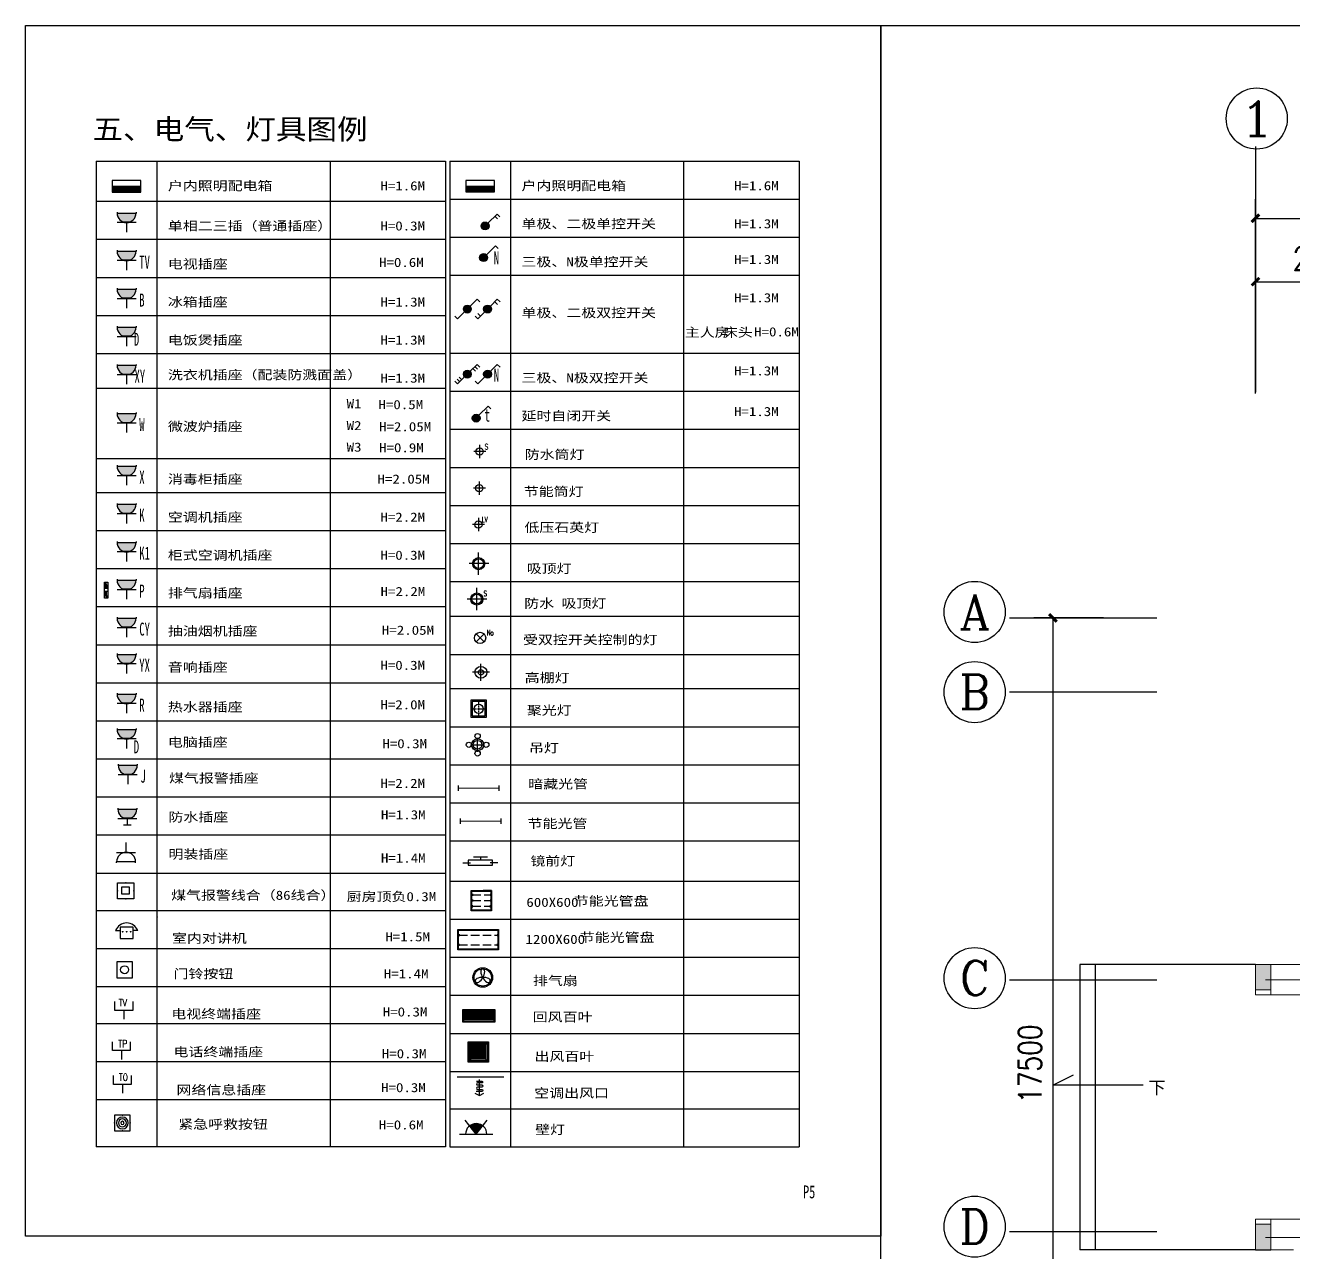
# Model space of a CAD drawing. Extents: x 1487452 to 1619693, y 165319 to 350168.
# Drawn here: x 1487452 to 1512356, y 326084 to 350168 of the extents above; entities that cross this region are included whole.
import ezdxf
from ezdxf.enums import TextEntityAlignment as Align
from ezdxf.lldxf.tags import DXFTag

# ---------------------------------------------------------------- set-up
doc = ezdxf.new("R2010")
doc.units = 0
doc.header["$LTSCALE"] = 1000
doc.header["$MEASUREMENT"] = 0
for name, pattern in [('CENTER', [2, 1.25, -0.25, 0.25, -0.25]), ('DASH', [0.35, 0.25, -0.1]), ('DASHED2', [0.375, 0.25, -0.125])]:
    doc.linetypes.add(name, pattern=pattern)
doc.layers.get('0').update_dxf_attribs({"linetype": 'CONTINUOUS'})
doc.layers.get('Defpoints').update_dxf_attribs({"linetype": 'CONTINUOUS'})
for name, color, linetype in [('A', 6, 'CONTINUOUS'), ('AXIS', 3, 'CONTINUOUS'), ('AXIS_TEXT', 7, 'CONTINUOUS'), ('COLUMN', 9, 'CONTINUOUS'), ('Dim3', 30, 'CONTINUOUS'), ('EES_照明平面_设备层', 1, 'CONTINUOUS'), ('EQUIP', 3, 'CONTINUOUS'), ('FIN', 3, 'CONTINUOUS'), ('FIN-栏杆', 3, 'CONTINUOUS'), ('FIT', 1, 'CONTINUOUS'), ('FURN', 2, 'CONTINUOUS'), ('G', 4, 'CONTINUOUS'), ('PS', 2, 'DASHED2'), ('PUB_TEXT', 7, 'CONTINUOUS'), ('SOLID', 2, 'CONTINUOUS'), ('STR', 2, 'CONTINUOUS'), ('WIN', 3, 'CONTINUOUS'), ('WINDOW', 2, 'CONTINUOUS'), ('WIRE', 4, 'CONTINUOUS'), ('文字', 90, 'CONTINUOUS')]:
    doc.layers.add(name, color=color, linetype=linetype)
doc.layers.add('PUB_TITLE', color=4, linetype='CONTINUOUS', lineweight=18)
doc.styles.add('-宋体', font='SimSun.ttf', dxfattribs={"width": 0.8})
doc.styles.add('_COMPLEX', font='COMPLEX', dxfattribs={"width": 0.6})
doc.styles.add('_TCH_AXIS', font='COMPLEX', dxfattribs={"bigfont": 'GBCBIG'})
doc.styles.add('DIM_FONT', font='SIMPLEX.shx', dxfattribs={"width": 0.8})
doc.styles.add('ROMANS', font='romans.shx', dxfattribs={"width": 0.75})
doc.styles.get("Standard").update_dxf_attribs({"font": 'GBENOR', "bigfont": 'GBCBIG'})
doc.styles.add('文字说明', font='SimSun.ttf')
doc.styles.add('细圆', font='SIMHEI.TTF', dxfattribs={"width": 1.2, "height": 2.5})
doc.styles.add('黑体', font='SIMHEI.TTF')
tags = doc.linetypes.add('HIDDEN2', pattern=[0.1875, 0.125, -0.0625]).pattern_tags.tags
tags[6:7] = [DXFTag(74, 4), DXFTag(75, 0), DXFTag(340, '0'), DXFTag(46, 1.0), DXFTag(50, 0.0), DXFTag(44, 0.0), DXFTag(45, 0.0)]
tags[4:5] = [DXFTag(74, 4), DXFTag(75, 0), DXFTag(340, '0'), DXFTag(46, 1.0), DXFTag(50, 0.0), DXFTag(44, 0.0), DXFTag(45, 0.0)]
doc.dimstyles.new('DIMN150', dxfattribs={"dimscale": 1.5, "dimtxt": 300, "dimasz": 100, "dimexe": 250, "dimexo": 300, "dimgap": 150, "dimtad": 1, "dimdec": 0, "dimzin": 0, "dimdsep": 46, "dimtxsty": 'DIM_FONT', "dimblk": 'ARCHTICK', "dimcen": 0.09, "dimclrt": 7, "dimazin": 2, "dimtfac": 1, "dimtdec": 0, "dimtix": 1, "dimtmove": 2, "dimatfit": 3, "dimldrblk": 'ARCHTICK', "dimfxl": 1, "dimtolj": 1, "dimtzin": 0, "dimarcsym": 0})

# ---------------------------------------------------------------- blocks, each defined once
blk = doc.blocks.new('A$C14E72EDC')
at = {"layer": 'FIT'}
for p, q in [((281, 0), (281, 651)), ((577, 323), (0, 323))]:
    blk.add_line(p, q, dxfattribs=at)
blk.add_circle((281, 323), 143, dxfattribs=at)
at = {"layer": 'WIN'}
blk.add_circle((281, 323), 178, dxfattribs=at)
blk = doc.blocks.new('A$C28F74582')
at = {"color": 1}
for p, q in [((330, 124), (330, 536)), ((124, 330), (536, 330))]:
    blk.add_line(p, q, dxfattribs=at)
for centre, radius in [((77, 330), 77.1), ((330, 330), 176), ((330, 330), 129), ((330, 583), 77.1), ((583, 330), 77.1), ((330, 77), 77.1)]:
    blk.add_circle(centre, radius, dxfattribs=at)
blk = doc.blocks.new('_LINKPT1')
blk.add_line((0, 0), (0, 0))
blk = doc.blocks.new('M_X6')
for p, q in [((0.147, 0.356), (0.625, 0.833)), ((0.512, 0.72), (0.653, 0.579)), ((0.625, 0.833), (0.766, 0.692))]:
    blk.add_line(p, q)
blk.add_circle((0, 0.208), 0.208)
for points in [[(-0.18, 0.313), (0.18, 0.313), (-0.208, 0.208), (0.208, 0.208)], [(-0.18, 0.104), (0.18, 0.104), (-0.208, 0.208), (0.208, 0.208)], [(-0.104, 0.389), (0.104, 0.389), (-0.18, 0.313), (0.18, 0.313)], [(-0.104, 0.028), (0.104, 0.028), (-0.18, 0.104), (0.18, 0.104)], [(0, 0.417), (0, 0.417), (-0.104, 0.389), (0.104, 0.389)], [(0, 0), (0, 0), (-0.104, 0.028), (0.104, 0.028)]]:
    blk.add_solid(points)
for p in [(-0.208, 0.208), (0, 0.417), (0.208, 0.208), (0, 0)]:
    blk.add_blockref('_LINKPT1', p)
at = {"width": 0.8, "flags": 9}
blk.add_attdef('A', (0, 0), '', height=0.00002, dxfattribs=at)
blk = doc.blocks.new('M_X2')
for p, q in [((0.147, 0.356), (0.625, 0.833)), ((0.625, 0.833), (0.766, 0.692))]:
    blk.add_line(p, q)
blk.add_circle((0, 0.208), 0.208)
for points in [[(-0.18, 0.313), (0.18, 0.313), (-0.208, 0.208), (0.208, 0.208)], [(-0.18, 0.104), (0.18, 0.104), (-0.208, 0.208), (0.208, 0.208)], [(-0.104, 0.389), (0.104, 0.389), (-0.18, 0.313), (0.18, 0.313)], [(-0.104, 0.028), (0.104, 0.028), (-0.18, 0.104), (0.18, 0.104)], [(0, 0.417), (0, 0.417), (-0.104, 0.389), (0.104, 0.389)], [(0, 0), (0, 0), (-0.104, 0.028), (0.104, 0.028)]]:
    blk.add_solid(points)
for p in [(-0.208, 0.208), (0, 0.417), (0.208, 0.208), (0, 0)]:
    blk.add_blockref('_LINKPT1', p)
at = {"width": 0.8, "flags": 9}
blk.add_attdef('A', (0, 0), '', height=0.00002, dxfattribs=at)
blk = doc.blocks.new('M_X15')
for p, q in [((0.147, 0.356), (0.512, 0.72)), ((0.512, 0.72), (0.653, 0.579)), ((-0.147, 0.061), (-0.512, -0.304)), ((-0.512, -0.304), (-0.653, -0.162))]:
    blk.add_line(p, q)
blk.add_circle((0, 0.208), 0.208)
for p in [(-0.208, 0.208), (0, 0.417), (0, 0), (0.208, 0.208)]:
    blk.add_blockref('_LINKPT1', p)
at = {"width": 0.8, "flags": 9}
blk.add_attdef('A', (0, 0), '', height=0.00002, dxfattribs=at)
blk = doc.blocks.new('_X1FMM')
for p, q in [((0.653, 0.579), (0.512, 0.72)), ((-0.433, 0.058), (-0.291, -0.083)), ((0.433, 0.358), (0.291, 0.5)), ((0.543, 0.469), (0.402, 0.61)), ((-0.543, -0.052), (-0.402, -0.193))]:
    blk.add_line(p, q)
for points in [[(-0.18, 0.313), (0.18, 0.313), (-0.208, 0.208), (0.208, 0.208)], [(-0.18, 0.104), (0.18, 0.104), (-0.208, 0.208), (0.208, 0.208)], [(-0.104, 0.389), (0.104, 0.389), (-0.18, 0.313), (0.18, 0.313)], [(-0.104, 0.028), (0.104, 0.028), (-0.18, 0.104), (0.18, 0.104)], [(0, 0.417), (0, 0.417), (-0.104, 0.389), (0.104, 0.389)], [(0, 0), (0, 0), (-0.104, 0.028), (0.104, 0.028)]]:
    blk.add_solid(points)
blk.add_blockref('M_X15', (0, 0))
at = {"xscale": 0.002, "yscale": 0.002, "zscale": 0.002}
blk.add_blockref('_LINKPT1', (0, 0), dxfattribs=at)
at = {"flags": 9}
blk.add_attdef('A', (0, 0), '', height=0.00002, dxfattribs=at)
blk = doc.blocks.new('_X2XTX')
for points in [[(-0.18, 0.313), (0.18, 0.313), (-0.208, 0.208), (0.208, 0.208)], [(-0.18, 0.104), (0.18, 0.104), (-0.208, 0.208), (0.208, 0.208)], [(-0.104, 0.389), (0.104, 0.389), (-0.18, 0.313), (0.18, 0.313)], [(-0.104, 0.028), (0.104, 0.028), (-0.18, 0.104), (0.18, 0.104)], [(0, 0.417), (0, 0.417), (-0.104, 0.389), (0.104, 0.389)], [(0, 0), (0, 0), (-0.104, 0.028), (0.104, 0.028)]]:
    blk.add_solid(points)
blk.add_blockref('M_X15', (0, 0))
at = {"xscale": 0.002, "yscale": 0.002, "zscale": 0.002}
blk.add_blockref('_LINKPT1', (0, 0), dxfattribs=at)
at = {"flags": 9}
blk.add_attdef('A', (0, 0), '', height=0.00002, dxfattribs=at)
blk = doc.blocks.new('_X0XWO')
for p, q in [((0.653, 0.579), (0.512, 0.72)), ((0.515, 0.441), (0.374, 0.582)), ((-0.374, -0.165), (-0.515, -0.024))]:
    blk.add_line(p, q)
for points in [[(-0.18, 0.313), (0.18, 0.313), (-0.208, 0.208), (0.208, 0.208)], [(-0.18, 0.104), (0.18, 0.104), (-0.208, 0.208), (0.208, 0.208)], [(-0.104, 0.389), (0.104, 0.389), (-0.18, 0.313), (0.18, 0.313)], [(-0.104, 0.028), (0.104, 0.028), (-0.18, 0.104), (0.18, 0.104)], [(0, 0.417), (0, 0.417), (-0.104, 0.389), (0.104, 0.389)], [(0, 0), (0, 0), (-0.104, 0.028), (0.104, 0.028)]]:
    blk.add_solid(points)
blk.add_blockref('M_X15', (0, 0))
at = {"xscale": 0.002, "yscale": 0.002, "zscale": 0.002}
blk.add_blockref('_LINKPT1', (-0.001, 0), dxfattribs=at)
at = {"flags": 9}
blk.add_attdef('A', (0, 0), '', height=0.00002, dxfattribs=at)
blk = doc.blocks.new('*X24')
at = {"color": 0}
for p, q in [((-250, 33), (-183, 100)), ((-250, 68), (-218, 100)), ((-247, 0), (-147, 100)), ((-212, 0), (-112, 100)), ((-177, 0), (-77, 100)), ((-141, 0), (-41, 100)), ((-106, 0), (-6, 100)), ((-71, 0), (29, 100)), ((-35, 0), (65, 100)), ((0, 0), (100, 100)), ((35, 0), (135, 100)), ((71, 0), (171, 100)), ((106, 0), (206, 100)), ((141, 0), (241, 100)), ((177, 0), (250, 73)), ((212, 0), (250, 38)), ((247, 0), (250, 3))]:
    blk.add_line(p, q, dxfattribs=at)
blk = doc.blocks.new('M_Z1')
for p, q in [((-0.75, 0.6), (-0.75, 0)), ((0.75, 0.6), (-0.75, 0.6)), ((-0.75, 0.3), (0.75, 0.3)), ((-0.75, 0), (0.75, 0)), ((0.75, 0), (0.75, 0.6))]:
    blk.add_line(p, q)
at = {"const_width": 0.3}
blk.add_lwpolyline([(-0.75, 0.15), (0.75, 0.15)], dxfattribs=at)
at = {"xscale": 0.003, "yscale": 0.003, "zscale": 0.003}
blk.add_blockref('*X24', (0, 0), dxfattribs=at)
for p in [(-0.75, 0.3), (0, 0.6), (0, 0), (0.75, 0.3)]:
    blk.add_blockref('_LINKPT1', p)
at = {"width": 0.8, "flags": 9}
blk.add_attdef('A', (0, 0), '', height=0.00003, dxfattribs=at)
blk.add_attdef('A', (0, 0), '', height=0.00003, dxfattribs=at)
blk = doc.blocks.new('M_Y0')
for p, q in [((0.35, 0.35), (-0.35, -0.35)), ((-0.35, 0.35), (0.35, -0.35))]:
    blk.add_line(p, q)
blk.add_circle((0, 0), 0.5)
for p in [(-0.5, 0), (0, 0.5), (0.5, 0), (0, -0.5)]:
    blk.add_blockref('_LINKPT1', p)
at = {"width": 0.8, "flags": 9}
blk.add_attdef('A', (0, 0), '', height=0.00002, dxfattribs=at)
blk = doc.blocks.new('A$C0B1E0BB1')
h = blk.add_hatch(color=1)
h.paths.add_polyline_path([(295, 63), (245, 0), (148, 122, -0.192701), (259, 156)])
h.paths.add_polyline_path([(295, 63), (259, 156, -0.146641), (342, 122)])
at = {"color": 1}
for p, q in [((245, 0), (83, 203)), ((245, 0), (406, 203)), ((0, 0), (490, 0))]:
    blk.add_line(p, q, dxfattribs=at)
blk.add_arc((245, 0), 156, 0, 180, dxfattribs=at)
blk = doc.blocks.new('A$C03A853B2')
at = {"layer": 'STR', "color": 1}
for points in [[(85, 85, -0.1421), (68, 136, -0.340789), (85, 160, 0.445649)], [(85, 85, 0.1421), (102, 136, 0.340789), (85, 160, -0.445649)], [(85, 85, 0.1421), (33, 75, 0.340789), (20, 48, -0.445649)], [(85, 85, -0.1421), (50, 45, -0.340789), (20, 48, 0.445649)], [(85, 85, -0.1421), (137, 75, -0.340789), (150, 48, 0.445649)], [(85, 85, 0.1421), (120, 45, 0.340789), (150, 48, -0.445649)]]:
    blk.add_lwpolyline(points, format="xyb", dxfattribs=at)
for radius in [85, 75]:
    blk.add_circle((85, 85), radius, dxfattribs=at)
at = {"color": 1, "style": 'ROMANS', "text_generation_flag": 4, "width": 0.75, "flags": 9}
for tag in ['XSIZE', 'YSIZE']:
    blk.add_attdef(tag, (85, 85), '', height=0.5, rotation=180, dxfattribs=at)
blk = doc.blocks.new('A$C27BC2B0E')
at = {"layer": 'WINDOW', "color": 1, "ltscale": 0.15}
for p, q in [((360, 0), (360, 720)), ((720, 360), (0, 360))]:
    blk.add_line(p, q, dxfattribs=at)
at = {"layer": 'WINDOW', "ltscale": 0.15}
for radius in [250, 109]:
    blk.add_circle((360, 360), radius, dxfattribs=at)
blk = doc.blocks.new('A$C19DE0DB8')
at = {"layer": 'FIT'}
for p, q in [((280, 320), (0, 600)), ((320, 320), (600, 600)), ((0, 0), (280, 280)), ((320, 280), (600, 0))]:
    blk.add_line(p, q, dxfattribs=at)
for points in [[(40, 40), (40, 560), (560, 560), (560, 40)], [(80, 80), (80, 520), (520, 520), (520, 80)], [(120, 120), (120, 480), (480, 480), (480, 120)], [(160, 160), (160, 440), (440, 440), (440, 160)], [(200, 200), (200, 400), (400, 400), (400, 200)], [(240, 240), (240, 360), (360, 360), (360, 240)], [(280, 280), (280, 320), (320, 320), (320, 280)]]:
    blk.add_lwpolyline(points, close=True, dxfattribs=at)
at = {"layer": 'WIN'}
blk.add_lwpolyline([(0, 0), (0, 600), (600, 600), (600, 0)], close=True, dxfattribs=at)
at = {"style": 'DIM_FONT', "width": 0.8, "flags": 9}
for tag in ['XSIZE', 'YSIZE']:
    blk.add_attdef(tag, (600, 0), '', height=0.5, dxfattribs=at)
blk = doc.blocks.new('A$C63320A22')
at = {"layer": 'FIT', "linetype": 'DASH'}
for p, q in [((34, 463), (34, 400)), ((34, 431), (1165, 431)), ((1165, 463), (1165, 400)), ((34, 118), (34, 180)), ((34, 149), (1165, 149)), ((1165, 118), (1165, 180))]:
    blk.add_line(p, q, dxfattribs=at)
at = {"layer": 'FIT'}
blk.add_line((600, 600), (950, 600), dxfattribs=at)
for points in [[(1200, 0), (0, 0), (0, 600), (1200, 600)], [(1180, 20), (20, 20), (20, 580), (1180, 580)]]:
    blk.add_lwpolyline(points, close=True, dxfattribs=at)
blk = doc.blocks.new('A$C197D6C6A')
at = {"layer": 'FIT', "linetype": 'DASH'}
for p, q in [((34, 500), (34, 438)), ((34, 469), (565, 469)), ((565, 500), (565, 438)), ((34, 337), (34, 275)), ((34, 306), (565, 306)), ((34, 99), (34, 162)), ((34, 131), (565, 131)), ((565, 337), (565, 275)), ((565, 99), (565, 162))]:
    blk.add_line(p, q, dxfattribs=at)
at = {"layer": 'FIT'}
blk.add_line((600, 600), (350, 600), dxfattribs=at)
for points in [[(600, 0), (0, 0), (0, 600), (600, 600)], [(580, 20), (20, 20), (20, 580), (580, 580)]]:
    blk.add_lwpolyline(points, close=True, dxfattribs=at)
blk = doc.blocks.new('A$C2F2E0F0E')
at = {"layer": 'A'}
for p, q in [((0, 154), (0, 0)), ((1200, 154), (1200, 0))]:
    blk.add_line(p, q, dxfattribs=at)
at = {"layer": 'FIN', "linetype": 'DASH', "ltscale": 0.4, "const_width": 30}
blk.add_lwpolyline([(0, 77), (1200, 77)], dxfattribs=at)
blk = doc.blocks.new('A$C411E3004')
at = {"layer": 'WIN'}
for p, q in [((0, 154), (0, 0)), ((1200, 154), (1200, 0))]:
    blk.add_line(p, q, dxfattribs=at)
at = {"layer": 'WIN', "const_width": 30}
blk.add_lwpolyline([(0, 77), (1200, 77)], dxfattribs=at)
blk = doc.blocks.new('A$C49681F1B')
for p, q in [((0, 480), (0, 452)), ((0, 452), (556, 452)), ((556, 480), (556, 452)), ((556, 175), (0, 175)), ((278, 175), (278, 1))]:
    blk.add_line(p, q)
at = {"color": 3, "ltscale": 1.5}
blk.add_line((162, 0), (390, 0), dxfattribs=at)
blk.add_arc((278, 452), 278, 180, 0)
for points in [[(518, 313), (37, 313), (556, 452), (0, 452)], [(417, 212), (139, 212), (518, 313), (37, 313)], [(278, 175), (278, 175), (417, 212), (139, 212)]]:
    blk.add_solid(points)
blk = doc.blocks.new('M_X23')
for p, q in [((-0.5, 1.05), (-0.5, 1)), ((-0.5, 1), (0.5, 1)), ((0.5, 1.05), (0.5, 1)), ((0.5, 0.5), (-0.5, 0.5)), ((0, 0.5), (0, 0))]:
    blk.add_line(p, q)
blk.add_arc((0, 1), 0.5, 180, 0)
for points in [[(0.433, 0.75), (-0.433, 0.75), (0.5, 1), (-0.5, 1)], [(0.25, 0.567), (-0.25, 0.567), (0.433, 0.75), (-0.433, 0.75)], [(0, 0.5), (0, 0.5), (0.25, 0.567), (-0.25, 0.567)]]:
    blk.add_solid(points)
blk.add_blockref('_LINKPT1', (0.001, 0))
at = {"width": 0.8, "flags": 9}
blk.add_attdef('A', (0, 0), '', height=0.00002, dxfattribs=at)
blk = doc.blocks.new('_ArchTick')
at = {"color": 0, "linetype": 'ByBlock', "const_width": 0.4}
blk.add_lwpolyline([(-0.5, -0.5), (0.5, 0.5)], dxfattribs=at)
blk = doc.blocks.new('*D63')
at = {"layer": 'AXIS', "color": 0, "linetype": 'Continuous', "lineweight": -2, "transparency": 16777216}
for p, q in [((1508624, 338540), (1507254, 338540)), ((1507629, 338540), (1507629, 321040)), ((1508624, 321040), (1507254, 321040))]:
    blk.add_line(p, q, dxfattribs=at)
at = {"layer": 'Defpoints', "color": 0, "linetype": 'Continuous', "transparency": 16777216}
for p in [(1509074, 338540), (1507629, 321040), (1509074, 321040)]:
    blk.add_point(p, dxfattribs=at)
at = {"layer": 'AXIS', "color": 0, "linetype": 'Continuous', "lineweight": -2, "transparency": 16777216, "xscale": 150, "yscale": 150, "zscale": 150}
for p, rotation in [((1507629, 338540), 90), ((1507629, 321040), 270)]:
    blk.add_blockref('_ArchTick', p, dxfattribs=dict(at, rotation=rotation))
at = {"layer": 'AXIS', "color": 2, "linetype": 'Continuous', "transparency": 16777216, "insert": (1507179, 329790), "char_height": 450, "attachment_point": 5, "rotation": 90, "style": 'DIM_FONT'}
blk.add_mtext('\\A1;17500', dxfattribs=at)
blk = doc.blocks.new('*D69')
at = {"layer": 'AXIS', "color": 0, "linetype": 'Continuous', "lineweight": -2, "transparency": 16777216}
for p, q in [((1511606, 343419), (1511606, 345512)), ((1514306, 343419), (1514306, 345512)), ((1511606, 345137), (1514306, 345137))]:
    blk.add_line(p, q, dxfattribs=at)
at = {"layer": 'Defpoints', "color": 0, "linetype": 'Continuous', "transparency": 16777216}
for p in [(1514306, 345137), (1511606, 342969), (1514306, 342969)]:
    blk.add_point(p, dxfattribs=at)
at = {"layer": 'AXIS', "color": 0, "linetype": 'Continuous', "lineweight": -2, "transparency": 16777216, "xscale": 150, "yscale": 150, "zscale": 150, "rotation": 180}
blk.add_blockref('_ArchTick', (1511606, 345137), dxfattribs=at)
at = {"layer": 'AXIS', "color": 0, "linetype": 'Continuous', "lineweight": -2, "transparency": 16777216, "xscale": 150, "yscale": 150, "zscale": 150}
blk.add_blockref('_ArchTick', (1514306, 345137), dxfattribs=at)
at = {"layer": 'AXIS', "color": 2, "linetype": 'Continuous', "transparency": 16777216, "insert": (1512956, 345587), "char_height": 450, "attachment_point": 5, "style": 'DIM_FONT'}
blk.add_mtext('\\A1;2700', dxfattribs=at)
blk = doc.blocks.new('*D77')
at = {"layer": 'AXIS', "color": 0, "linetype": 'Continuous', "lineweight": -2, "transparency": 16777216}
for p, q in [((1511606, 342943), (1511606, 346756)), ((1555756, 342943), (1555756, 346756)), ((1511606, 346381), (1555756, 346381))]:
    blk.add_line(p, q, dxfattribs=at)
at = {"layer": 'Defpoints', "color": 0, "linetype": 'Continuous', "transparency": 16777216}
for p in [(1555756, 346381), (1511606, 342493), (1555756, 342493)]:
    blk.add_point(p, dxfattribs=at)
at = {"layer": 'AXIS', "color": 0, "linetype": 'Continuous', "lineweight": -2, "transparency": 16777216, "xscale": 150, "yscale": 150, "zscale": 150, "rotation": 180}
blk.add_blockref('_ArchTick', (1511606, 346381), dxfattribs=at)
at = {"layer": 'AXIS', "color": 0, "linetype": 'Continuous', "lineweight": -2, "transparency": 16777216, "xscale": 150, "yscale": 150, "zscale": 150}
blk.add_blockref('_ArchTick', (1555756, 346381), dxfattribs=at)
at = {"layer": 'AXIS', "color": 2, "linetype": 'Continuous', "transparency": 16777216, "insert": (1533681, 346831), "char_height": 450, "attachment_point": 5, "style": 'DIM_FONT'}
blk.add_mtext('\\A1;44150', dxfattribs=at)

msp = doc.modelspace()

# ---------------------------------------------------------------- hatches: boundary and pattern name
at = {"lineweight": 13}
for points in [[(1511606, 331239.8), (1511906, 331239.8), (1511906, 331739.8), (1511606, 331739.8)], [(1511606, 326139.8), (1511906, 326139.8), (1511906, 326639.8), (1511606, 326639.8)]]:
    msp.add_hatch(color=256, dxfattribs=at).paths.add_polyline_path(points)

# ---------------------------------------------------------------- linework, layer by layer
for p, q in [((1489431, 333939.1), (1489431, 334130.4)), ((1489244.3, 333939.1), (1489617.7, 333939.1)), ((1489244.3, 333733.8), (1489244.3, 333752.4)), ((1489617.7, 333752.4), (1489244.3, 333752.4)), ((1489617.7, 333733.8), (1489617.7, 333752.4)), ((1489572.1, 332467.6), (1489311, 332467.6)), ((1489311, 332467.6), (1489311, 332250)), ((1489572.1, 332250), (1489572.1, 332467.6)), ((1489223.9, 332402.4), (1489311, 332402.4)), ((1489311, 332250), (1489572.1, 332250)), ((1489659.2, 332402.4), (1489572.1, 332402.4)), ((1489245.8, 331790), (1489245.8, 331479.1)), ((1489556.7, 331790), (1489245.8, 331790)), ((1489556.7, 331479.1), (1489556.7, 331790)), ((1489245.8, 331479.1), (1489556.7, 331479.1)), ((1489211.5, 330836.8), (1489211.5, 331010.9)), ((1489559.7, 331010.9), (1489559.7, 330836.8)), ((1489559.7, 330836.8), (1489211.5, 330836.8)), ((1489385.6, 330836.9), (1489385.6, 330663)), ((1489164.4, 330047.3), (1489164.4, 330221.4)), ((1489512.6, 330047.3), (1489164.4, 330047.3)), ((1489338.5, 330047.4), (1489338.5, 329873.5)), ((1489512.6, 330221.4), (1489512.6, 330047.3)), ((1489184.2, 329384.4), (1489184.2, 329558.5)), ((1489532.4, 329558.5), (1489532.4, 329384.4)), ((1489532.4, 329384.4), (1489184.2, 329384.4)), ((1489358.3, 329384.6), (1489358.3, 329210.6))]:
    msp.add_line(p, q)
at = {"color": 6}
msp.add_line((1496248.8, 333853.8), (1496525.2, 333853.8), dxfattribs=at)
at = {"lineweight": 13}
for p, q in [((1511605.9, 331739.8), (1512355.9, 331739.8)), ((1511906, 331739.8), (1511606, 331739.8)), ((1511606, 331739.8), (1511606, 331239.8)), ((1511906, 331239.8), (1511906, 331739.8)), ((1512485.9, 331739.8), (1511906, 331739.8)), ((1511606, 331239.8), (1511906, 331239.8)), ((1511606, 331239.8), (1511606, 331139.8)), ((1511805.9, 331439.8), (1514006, 331439.8)), ((1511906, 331239.8), (1511906, 331139.8)), ((1514006, 331139.8), (1511606, 331139.8)), ((1514006, 326739.8), (1511606, 326739.8)), ((1511606, 326639.8), (1511606, 326739.8)), ((1511906, 326639.8), (1511906, 326739.8)), ((1511906, 326639.8), (1511606, 326639.8)), ((1511606, 326639.8), (1511606, 326139.8)), ((1511906, 326139.8), (1511906, 326639.8)), ((1512555.9, 326379.8), (1511805.9, 326379.8)), ((1512355.9, 326139.8), (1511605.9, 326139.8))]:
    msp.add_line(p, q, dxfattribs=at)
at = {"color": 1}
for p, q in [((1489201.7, 328783.9, -10657.5), (1489201.7, 328472.6, -10657.5)), ((1489513, 328783.9, -10657.5), (1489201.7, 328783.9, -10657.5)), ((1489513, 328472.6, -10657.5), (1489513, 328783.9, -10657.5)), ((1489201.7, 328472.6, -10657.5), (1489513, 328472.6, -10657.5))]:
    msp.add_line(p, q, dxfattribs=at)
at = {"color": 7}
msp.add_line((1495702.2, 328160.9), (1488842, 328160.9), dxfattribs=at)
msp.add_lwpolyline([(1504252.2, 309763.5), (1504252.2, 350167.6), (1561972.5, 350167.6)], dxfattribs=at)
at = {"const_width": 17.4}
for points in [[(1489354.5, 332380.6, 1), (1489371.9, 332380.6, 1)], [(1489432.8, 332380.6, 1), (1489450.2, 332380.6, 1)], [(1489511.2, 332380.6, 1), (1489528.6, 332380.6, 1)]]:
    msp.add_lwpolyline(points, format="xyb", close=True, dxfattribs=at)
msp.add_circle((1489401.2, 331634.6), 77.7)
for centre, radius, start, end in [((1489431, 333752.4), 186.7, 0, 180), ((1489441.5, 332323.1), 231.6, 20.01596, 159.98404)]:
    msp.add_arc(centre, radius, start, end)
at = {"color": 0, "extrusion": (0, 0, -1)}
for major_axis in [(-0.2, 116.8), (-0.4, 77.8), (-0.1, 32.4)]:
    msp.add_ellipse((1489357.4, 328628.3, -10657.5), major_axis=major_axis, ratio=1, dxfattribs=at)
at = {"color": 0}
for p in [(1489357.4, 328783.9, -10657.5), (1489201.7, 328628.3, -10657.5), (1489513, 328628.3, -10657.5), (1489357.4, 328472.6, -10657.5)]:
    msp.add_point(p, dxfattribs=at)
at = {"layer": 'AXIS', "linetype": 'Continuous'}
for p, q in [((1511606, 347790.5), (1511606, 342968.6)), ((1506775, 338539.8), (1509668.2, 338539.8)), ((1506775, 337089.8), (1509668.2, 337089.8)), ((1506775, 331439.8), (1509668.2, 331439.8)), ((1506775, 326499.8), (1509668.2, 326499.8))]:
    msp.add_line(p, q, dxfattribs=at)
for centre in [(1511631.9, 348339.6), (1506093.7, 338656.5), (1506093.7, 337083), (1506093.7, 331469.5), (1506093.7, 326593.3)]:
    msp.add_circle(centre, 600, dxfattribs=at)
at = {"layer": 'COLUMN', "linetype": 'Continuous'}
msp.add_line((1511606, 326139.8), (1511906, 326139.8), dxfattribs=at)
at = {"layer": 'Defpoints', "color": 2}
msp.add_lwpolyline([(1487452.3, 350167.6), (1504252.2, 350167.6), (1504252.2, 326407.8), (1487452.3, 326407.8)], close=True, dxfattribs=at)
at = {"layer": 'Dim3', "color": 251, "ltscale": 0.4}
for p, q in [((1511605.9, 331739.8), (1508155.9, 331739.8)), ((1508155.9, 331739.8), (1508155.9, 326139.8)), ((1508455.9, 331739.8), (1508455.9, 326139.8)), ((1511605.9, 326139.8), (1508155.9, 326139.8))]:
    msp.add_line(p, q, dxfattribs=at)
at = {"layer": 'Dim3', "color": 0, "ltscale": 0.4}
for p, q in [((1507630, 329371.4), (1508034.7, 329571.3)), ((1507930, 329371.4), (1507630, 329371.4)), ((1509402.8, 329371.4), (1507930, 329371.4))]:
    msp.add_line(p, q, dxfattribs=at)
at = {"layer": 'EES_照明平面_设备层', "color": 0, "linetype": 'ByBlock'}
for p, q in [((1489261.7, 333026), (1489261.7, 333340.2)), ((1489261.7, 333340.2), (1489584.2, 333340.2)), ((1489584.2, 333340.2), (1489584.2, 333026)), ((1489584.2, 333026), (1489261.7, 333026))]:
    msp.add_line(p, q, dxfattribs=at)
msp.add_lwpolyline([(1489345.2, 333260.4), (1489491.4, 333260.4), (1489491.4, 333115.8), (1489345.2, 333115.8)], close=True, dxfattribs=at)
for p in [(1489423, 333340.2), (1489261.7, 333183.1), (1489423, 333026), (1489584.2, 333183.1)]:
    msp.add_point(p, dxfattribs=at)
at = {"layer": 'FIN', "linetype": 'CENTER', "ltscale": 0.05}
for p, q in [((1496243.5, 336755.2), (1496477.6, 336755.2)), ((1496243.5, 336755.2), (1496477.6, 336755.2)), ((1496354.3, 336622.1), (1496354.3, 336884.6)), ((1496354.3, 336622.1), (1496354.3, 336884.6))]:
    msp.add_line(p, q, dxfattribs=at)
at = {"layer": 'FIN-栏杆'}
for points in [[(1489069.1, 339240.9), (1489069.1, 338929.4), (1489004.1, 338929.4), (1489004.1, 339240.9)], [(1489069.1, 339120.3), (1489069.1, 339057), (1489004.1, 339057), (1489004.1, 339120.3)]]:
    msp.add_lwpolyline(points, close=True, dxfattribs=at)
for centre, radius, start, end in [((1488971, 339157.1), 84.6, 334.24508, 58.43739), ((1488919.7, 339164.6), 115.4, 337.42488, 34.01963), ((1489101.9, 339020.2), 84.6, 154.24508, 238.43739), ((1489153.3, 339012.7), 115.4, 157.42488, 214.01963)]:
    msp.add_arc(centre, radius, start, end, dxfattribs=at)
at = {"layer": 'FIT'}
for p, q in [((1496371.5, 341936), (1496371.5, 341673.5)), ((1496490.9, 341805.8), (1496258.2, 341805.8)), ((1496365.5, 341216.3), (1496365.5, 340953.7)), ((1496484.9, 341086.1), (1496252.2, 341086.1)), ((1496347.6, 340501.3), (1496347.6, 340238.8)), ((1496467, 340371.2), (1496234.3, 340371.2))]:
    msp.add_line(p, q, dxfattribs=at)
at = {"layer": 'FIT', "linetype": 'ByBlock'}
for p, q in [((1496040.8, 333735.1), (1496192.4, 333735.1)), ((1496731.6, 333735.1), (1496580, 333735.1))]:
    msp.add_line(p, q, dxfattribs=at)
at = {"layer": 'FIT', "color": 3, "linetype": 'ByBlock'}
msp.add_line((1496386.2, 333853.8), (1496386.2, 333782.3), dxfattribs=at)
at = {"layer": 'FIT'}
msp.add_lwpolyline([(1496309, 329450.2), (1496413.2, 329450.2, -1), (1496413.2, 329413.2), (1496329.8, 329413.2, 1), (1496329.8, 329373.8), (1496413.2, 329373.8, -1), (1496413.2, 329332.1), (1496329.8, 329332.1, 1), (1496329.8, 329288.1), (1496413.2, 329288.1, -1), (1496413.2, 329246.5), (1496306.7, 329246.5)], format="xyb", dxfattribs=at)
at = {"layer": 'FURN'}
for p, q in [((1496509.3, 336926), (1496202.7, 336926)), ((1496202.7, 336926), (1496202.7, 336591.9))]:
    msp.add_line(p, q, dxfattribs=at)
at = {"layer": 'FURN', "color": 3}
for p, q in [((1496509.3, 336591.9), (1496509.3, 336926)), ((1496202.7, 336591.9), (1496509.3, 336591.9))]:
    msp.add_line(p, q, dxfattribs=at)
for points in [[(1496202.7, 336591.9), (1496509.3, 336591.9), (1496509.3, 336926), (1496202.7, 336926)], [(1496228.9, 336618.1), (1496483.1, 336618.1), (1496483.1, 336899.8), (1496228.9, 336899.8)], [(1496228.9, 336618.1), (1496483.1, 336618.1), (1496483.1, 336899.8), (1496228.9, 336899.8)]]:
    msp.add_lwpolyline(points, close=True, dxfattribs=at)
at = {"layer": 'FURN', "color": 1}
msp.add_circle((1496354.3, 336755.2), 89.6, dxfattribs=at)
at = {"layer": 'FURN'}
msp.add_circle((1496354.3, 336755.2), 89.6, dxfattribs=at)
at = {"layer": 'G', "color": 8}
for p, q in [((1496660.6, 330820.3), (1496055.8, 330820.3)), ((1496660.6, 330796.7), (1496055.8, 330796.7)), ((1496660.6, 330773.2), (1496055.8, 330773.2)), ((1496660.6, 330749.7), (1496055.8, 330749.7)), ((1496660.6, 330726.2), (1496055.8, 330726.2)), ((1496660.6, 330702.7), (1496055.8, 330702.7)), ((1496660.6, 330679.1), (1496055.8, 330679.1)), ((1496660.6, 330655.6), (1496055.8, 330655.6))]:
    msp.add_line(p, q, dxfattribs=at)
at = {"layer": 'G', "color": 1}
for points in [[(1496677.4, 330615.3), (1496677.4, 330850.5), (1496039, 330850.5), (1496039, 330615.3)], [(1496660.6, 330632.1), (1496660.6, 330833.7), (1496055.8, 330833.7), (1496055.8, 330632.1)]]:
    msp.add_lwpolyline(points, close=True, dxfattribs=at)
at = {"layer": 'PS', "color": 3, "linetype": 'ByBlock'}
msp.add_lwpolyline([(1496628.2, 333782.2), (1496144.3, 333782.2), (1496144.3, 333688.1), (1496628.2, 333688.1)], close=True, dxfattribs=at)
at = {"layer": 'PUB_TEXT', "linetype": 'DASH'}
for p, q in [((1500384.4, 347505.1), (1500384.9, 347504.6)), ((1502645.3, 347505.1), (1502645.8, 347504.6))]:
    msp.add_line(p, q, dxfattribs=at)
at = {"layer": 'SOLID', "color": 6}
msp.add_line((1495930.3, 329536.1), (1496847, 329536.1), dxfattribs=at)
at = {"layer": 'WIN'}
for points in [[(1496372.4, 329169.4), (1496372.4, 329478)], [(1496280.5, 329210.1), (1496372.4, 329169.4), (1496452.6, 329210.1)]]:
    msp.add_lwpolyline(points, dxfattribs=at)
at = {"layer": 'WIN', "color": 3}
for centre in [(1496371.5, 341805.8), (1496365.5, 341086.1), (1496347.6, 340371.2)]:
    msp.add_circle(centre, 71.9, dxfattribs=at)
at = {"layer": 'WIRE', "color": 7}
for p, q in [((1488842, 347506.1), (1488842, 328160.9)), ((1488842, 347506.1), (1495702.2, 347506.1)), ((1495702.2, 347506.1), (1495702.2, 328160.9)), ((1495785.7, 347504.6), (1495785.7, 328160.9)), ((1495786.2, 347505.1), (1502645.3, 347505.1)), ((1502645.8, 347504.6), (1502645.8, 328160.9)), ((1495785.7, 328160.9), (1502645.8, 328160.9))]:
    msp.add_line(p, q, dxfattribs=at)
at = {"layer": 'WIRE', "color": 8}
for p, q in [((1490036.8, 347506.1), (1490036.8, 328160.9)), ((1493441.3, 328160.9), (1493441.3, 347506.1)), ((1496980.4, 347504.6), (1496980.4, 328160.9)), ((1500384.9, 328160.9), (1500384.9, 347504.6)), ((1488842, 346716), (1495702.2, 346716)), ((1495785.7, 346758.4), (1502645.8, 346758.4)), ((1488842, 345969.3), (1495702.2, 345969.3)), ((1495785.7, 346011.7), (1502645.8, 346011.7)), ((1488842, 345222.6), (1495702.2, 345222.6)), ((1495785.7, 345265), (1502645.8, 345265)), ((1488842, 344475.9), (1495702.2, 344475.9)), ((1488842, 343729.1), (1495702.2, 343729.1)), ((1495785.7, 343734.5), (1502645.8, 343734.5)), ((1488842, 343046.8), (1495702.2, 343046.8)), ((1495785.7, 342987.8), (1502645.8, 342987.8)), ((1495785.7, 342241), (1502645.8, 342241)), ((1488854.9, 341670.1), (1495715.1, 341670.1)), ((1495785.7, 341494.3), (1502645.8, 341494.3)), ((1488842, 341000.6), (1495702.2, 341000.6)), ((1495785.7, 340747.6), (1502645.8, 340747.6)), ((1488842, 340253.9), (1495702.2, 340253.9)), ((1495785.7, 340000.9), (1502645.8, 340000.9)), ((1488842, 339507.2), (1495702.2, 339507.2)), ((1495785.7, 339254.1), (1502645.8, 339254.1)), ((1488842, 338760.4), (1495702.2, 338760.4)), ((1495785.7, 338571.8), (1502645.8, 338571.8)), ((1488842, 338013.7), (1495702.2, 338013.7)), ((1495798.5, 337820.6), (1502658.7, 337820.6)), ((1488842, 337267), (1495702.2, 337267)), ((1495785.7, 337151.1), (1502645.8, 337151.1)), ((1488842, 336520.3), (1495702.2, 336520.3)), ((1495785.7, 336404.3), (1502645.8, 336404.3)), ((1488842, 335773.5), (1495702.2, 335773.5)), ((1495785.7, 335657.6), (1502645.8, 335657.6)), ((1488842, 335026.8), (1495702.2, 335026.8)), ((1495785.7, 334910.9), (1502645.8, 334910.9)), ((1488842, 334280.1), (1495702.2, 334280.1)), ((1495785.7, 334164.2), (1502645.8, 334164.2)), ((1488842, 333533.4), (1495702.2, 333533.4)), ((1493440.8, 333507.4), (1493441.3, 333507.9)), ((1495785.7, 333373.8), (1502645.8, 333373.8)), ((1488842, 332800.8), (1495702.2, 332800.8)), ((1495785.7, 332627.1), (1502645.8, 332627.1)), ((1488842, 332054.1), (1495702.2, 332054.1)), ((1495785.7, 331880.4), (1502645.8, 331880.4)), ((1488852.2, 331307.3), (1495692, 331307.3)), ((1495785.7, 331133.6), (1502645.8, 331133.6)), ((1488842, 330580.2), (1495702.2, 330580.2)), ((1495785.7, 330386.9), (1502645.8, 330386.9)), ((1488842, 329833.5), (1495702.2, 329833.5)), ((1495785.7, 329640.2), (1502645.8, 329640.2)), ((1488852.2, 329086.7), (1495692, 329086.7)), ((1495785.7, 328907.6), (1502645.8, 328907.6))]:
    msp.add_line(p, q, dxfattribs=at)
at = {"layer": 'WIRE', "color": 0}
for p, q in [((1495785.7, 347504.6), (1495786.2, 347505.1)), ((1496979.9, 347505.1), (1496980.4, 347504.6)), ((1490036.3, 333507.4), (1490036.8, 333507.9)), ((1490036.8, 332675.6), (1490047, 332665.4)), ((1495701.7, 331303.5), (1495702.2, 331304)), ((1488842, 329061.3), (1488842.6, 329060.8))]:
    msp.add_line(p, q, dxfattribs=at)
msp.add_arc((1488852.2, 331196.4), 10.2, 180, 270, dxfattribs=at)
msp.add_arc((1488852.2, 331196.4), 10.2, 180, 270, dxfattribs=at)

# ---------------------------------------------------------------- block references
at = {"color": 120, "ltscale": 1.5}
for name, p, xscale, yscale, zscale in [('A$C28F74582', (1496110.5, 335828.3), 0.6719999993219972, 0.6719999993219972, 0.6720000000000002), ('A$C49681F1B', (1489267.6, 334482), 0.6719999993219972, 0.6719999993219972, 0.6720000000000002), ('A$C03A853B2', (1496241.3, 331290), 2.267999998293817, 2.268000000622123, 2.268), ('A$C0B1E0BB1', (1495975.2, 328407.2), 1.343999998643994, 1.3440000009723, 1.344)]:
    msp.add_blockref(name, p, dxfattribs=dict(at, xscale=xscale, yscale=yscale, zscale=zscale))
for p, xscale, yscale, zscale in [((1489450.8, 334468.5), 373.3615761389956, 373.3615761413239, 373.3615761402138), ((1489441.5, 332554.7), 435.2503156615421, 435.2503156638704, 435.2503156634841), ((1489311, 332358.8), 435.2503156615421, 435.2503156638704, 435.2503156634841), ((1489441.5, 332250), 435.2503156615421, 435.2503156638704, 435.2503156634841), ((1489572.1, 332358.8), 435.2503156615421, 435.2503156638704, 435.2503156634841), ((1489401.2, 331790), 435.2503156615421, 435.2503156638704, 435.2503156634841), ((1489245.8, 331634.6), 435.2503156615421, 435.2503156638704, 435.2503156634841), ((1489401.2, 331479.1), 435.2503156615421, 435.2503156638704, 435.2503156634841), ((1489556.7, 331634.6), 435.2503156615421, 435.2503156638704, 435.2503156634841), ((1489385.6, 330663), 0.6964005064219237, 0.6964005040936172, 0.6964005050615746), ((1489338.5, 329873.5), 0.6964005064219237, 0.6964005040936172, 0.6964005050615746), ((1489358.3, 329210.6), 0.6964005064219237, 0.6964005040936172, 0.6964005050615746)]:
    msp.add_blockref('_LINKPT1', p, dxfattribs=dict(xscale=xscale, yscale=yscale, zscale=zscale))
at = {"layer": 'EQUIP'}
for name, p, xscale, yscale, zscale in [('M_Z1', (1489439.4, 346897.5), 373.3615761389956, 373.3615761413239, 373.3615761401982), ('M_Z1', (1496383, 346899.8), 373.3615761389956, 373.3615761413239, 373.3615761401982), ('M_X23', (1489439.4, 346110.7), 373.3615761389956, 373.3615761413239, 373.3615761401982), ('M_X6', (1496480.1, 346153.4), 373.3615761389956, 373.3615761413239, 373.3615761401982), ('M_X23', (1489439.4, 345364), 373.3615761389956, 373.3615761413239, 373.3615761401982), ('M_X2', (1496449.2, 345533), 373.3615761389956, 373.3615761413239, 373.3615761401982), ('M_X23', (1489439.4, 344617.2), 373.3615761389956, 373.3615761413239, 373.3615761401982), ('_X2XTX', (1496130.7, 344523.2), 373.3615761389956, 373.3615761413239, 373.3615761401981), ('_X0XWO', (1496528.6, 344523.6), 373.3615761389956, 373.3615761413239, 373.3615761401981), ('M_X23', (1489439.4, 343870.5), 373.3615761389956, 373.3615761413239, 373.3615761401982), ('M_X23', (1489439.4, 343123.8), 373.3615761389956, 373.3615761413239, 373.3615761401982), ('_X1FMM', (1496130.7, 343245.6), 373.3615761389956, 373.3615761413239, 373.3615761401981), ('_X2XTX', (1496528.6, 343245.9), 373.3615761389956, 373.3615761413239, 373.3615761401981), ('M_X2', (1496303.7, 342382.4), 373.3615761389956, 373.3615761413239, 373.3615761401981), ('M_X23', (1489439.4, 342175.6), 373.3615761389956, 373.3615761413239, 373.3615761401982), ('M_X23', (1489439.4, 341142), 373.3615761389956, 373.3615761413239, 373.3615761401982), ('M_X23', (1489439.4, 340395.3), 373.3615761389956, 373.3615761413239, 373.3615761401982), ('M_X23', (1489439.4, 339648.9), 373.3615761389956, 373.3615761413239, 373.3615761401982), ('M_X23', (1489439.4, 338907.1), 373.3615761389956, 373.3615761413239, 373.3615761401982), ('M_X23', (1489439.4, 338160.4), 373.3615761389956, 373.3615761413239, 373.3615761401982), ('M_Y0', (1496380.6, 338146.7), 224.0169456833974, 224.0169456833974, 224.0169456841189), ('M_X23', (1489439.4, 337449.9), 373.3615761389956, 373.3615761413239, 373.3615761401982), ('M_X23', (1489439.4, 336670.7), 373.3615761389956, 373.3615761413239, 373.3615761401982), ('M_X23', (1489439.4, 335978.2), 373.3615761389956, 373.3615761413239, 373.3615761401982), ('M_X23', (1489461.8, 335274.1), 373.3615761389956, 373.3615761413239, 373.3615761401982)]:
    msp.add_blockref(name, p, dxfattribs=dict(at, xscale=xscale, yscale=yscale, zscale=zscale))
at = {"layer": 'FIN', "linetype": 'HIDDEN2', "xscale": 0.6652799993753434, "yscale": 0.6652799993753434, "zscale": 0.6652800000000001}
msp.add_blockref('A$C2F2E0F0E', (1495951.9, 335147.2), dxfattribs=at)
at = {"layer": 'FIN', "xscale": 0.6652799993753434, "yscale": 0.6652799993753434, "zscale": 0.6652800000000001}
for name, p in [('A$C411E3004', (1495989.2, 334501.6)), ('A$C197D6C6A', (1496208.2, 332792.3)), ('A$C63320A22', (1495946.3, 332025.7)), ('A$C19DE0DB8', (1496144.4, 329823.8))]:
    msp.add_blockref(name, p, dxfattribs=at)
at = {"layer": 'FIT'}
for name, p, xscale, yscale, zscale in [('A$C14E72EDC', (1496164, 339387), 0.6719999993219972, 0.6719999993219972, 0.6720000000000002), ('A$C14E72EDC', (1496128.3, 338692.7), 0.6719999993219972, 0.6719999993219972, 0.6720000000000002), ('A$C27BC2B0E', (1496229, 337302.3), 0.4704000009223819, 0.4704000009223819, 0.4704000000000001)]:
    msp.add_blockref(name, p, dxfattribs=dict(at, xscale=xscale, yscale=yscale, zscale=zscale))

# ---------------------------------------------------------------- texts
at = {"width": 0.8, "flags": 9}
for p, s, height in [((1489450.6, 334468.5), '暗装接地单相插座', 0.00747), ((1489441.5, 332250), '按键电话机', 0.00871), ((1489401.2, 331479.1), '按钮盒', 0.00622), ((1489385.6, 330663), '电视插座', 0.00696), ((1489338.5, 329873.5), '电话插座', 0.00696), ((1489358.3, 329210.6), '电话插座', 0.00696)]:
    msp.add_attdef('A', p, s, height=height, dxfattribs=at)
at = {"style": '_COMPLEX', "width": 0.8, "flags": 8}
for tag, text, p in [('TV', 'TP', (1489366.8, 330989.9)), ('TP', 'TP', (1489366.8, 330181.4)), ('T0', 'TV', (1489377.2, 329526.2))]:
    msp.add_attdef(tag, text=text, height=139.28, dxfattribs=at).set_placement(p, align=Align.MIDDLE_CENTER)
at = {"layer": 'AXIS_TEXT', "color": 2, "linetype": 'Continuous', "style": '_TCH_AXIS', "width": 2.333333}
msp.add_text('1', height=678.8, dxfattribs=at).set_placement((1511292.5, 348000.2), (1511971.4, 348000.2), align=Align.FIT)
at = {"layer": 'AXIS_TEXT', "color": 2, "linetype": 'Continuous', "style": '_TCH_AXIS'}
for tag, width, p, p2 in [('A', 1.031197, (1505793.7, 338320.5), (1506393.7, 338320.5)), ('B', 1.091856, (1505793.7, 336747), (1506393.7, 336747)), ('C', 1.237437, (1505793.7, 331133.5), (1506393.7, 331133.5)), ('D', 1.091856, (1505793.7, 326257.3), (1506393.7, 326257.3))]:
    msp.add_attdef(tag, text='', height=678.8, dxfattribs=dict(at, width=width)).set_placement(p, p2, align=Align.FIT)
at = {"layer": 'Dim3', "color": 2, "ltscale": 0.4, "style": '黑体'}
msp.add_text('下', height=249.6, dxfattribs=at).set_placement((1509502.8, 329196.4))
at = {"layer": 'PUB_TEXT', "linetype": 'DASH'}
for s, height, style, width, p in [('户内照明配电箱', 179.21, '细圆', 1.2, (1490250.9, 346929.6)), ('H=1.6M', 179.21, '细圆', 1.2, (1494423, 346929.6)), ('户内照明配电箱', 179.21, '细圆', 1.2, (1497194.5, 346931.9)), ('H=1.6M', 179.21, '细圆', 1.2, (1501366.7, 346931.9)), ('单相二三插（普通插座）', 179.214, '细圆', 1.2, (1490250.9, 346142.8)), ('H=0.3M', 179.21, '细圆', 1.2, (1494423, 346142.8)), ('单极、二极单控开关', 179.21, '细圆', 1.2, (1497194.5, 346185.2)), ('H=1.3M', 179.21, '细圆', 1.2, (1501366.7, 346185.2)), ('N', 255, '-宋体', 0.6, (1496650.2, 345475.4)), ('H=1.3M', 179.21, '细圆', 1.2, (1501366.7, 345484.3)), ('TV', 255.02, '-宋体', 0.6, (1489689.4, 345396.1)), ('电视插座', 179.21, '细圆', 1.2, (1490250.9, 345396.1)), ('H=0.6M', 179.21, '细圆', 1.2, (1494396.5, 345426.7)), ('三极、N极单控开关', 179.21, '细圆', 1.2, (1497194.5, 345438.5)), ('B', 255, '-宋体', 0.6, (1489689.4, 344649.4)), ('冰箱插座', 179.21, '细圆', 1.2, (1490250.9, 344649.4)), ('H=1.3M', 179.21, '细圆', 1.2, (1494423, 344649.4)), ('H=1.3M', 179.21, '细圆', 1.2, (1501366.7, 344732.8)), ('单极、二极双控开关', 179.21, '细圆', 1.2, (1497194.5, 344438.9)), ('主人房', 179.21, '细圆', 1.2, (1500401, 344055.2)), ('床头', 179.21, '细圆', 1.2, (1501149.2, 344055.2)), ('H=0.6M', 179.21, '细圆', 1.2, (1501761.6, 344064)), ('D', 255, '-宋体', 0.6, (1489582.9, 343880.2)), ('电饭煲插座', 179.21, '细圆', 1.2, (1490250.9, 343902.7)), ('H=1.3M', 179.21, '细圆', 1.2, (1494423, 343902.7)), ('洗衣机插座（配装防溅面盖）', 179.214, '细圆', 1.2, (1490250.9, 343220.3)), ('N', 255, '-宋体', 0.6, (1496650.2, 343178.1)), ('H=1.3M', 179.21, '细圆', 1.2, (1501366.7, 343298.6)), ('XY', 255.02, '-宋体', 0.6, (1489595.9, 343155.9)), ('H=1.3M', 179.21, '细圆', 1.2, (1494423, 343155.9)), ('三极、N极双控开关', 179.21, '细圆', 1.2, (1497194.5, 343161.3)), ('W1', 179.21, '细圆', 1.2, (1493760.5, 342653.2)), ('H=0.5M', 179.21, '细圆', 1.2, (1494385.5, 342636.2)), ('H=1.3M', 179.21, '细圆', 1.2, (1501366.7, 342500.4)), ('W', 255, '-宋体', 0.6, (1489689.4, 342207.8)), ('t', 255, '-宋体', 0.6, (1496470, 342391.1)), ('延时自闭开关', 179.21, '细圆', 1.2, (1497194.5, 342414.6)), ('微波炉插座', 179.21, '细圆', 1.2, (1490250.9, 342207.8)), ('W2', 179.21, '细圆', 1.2, (1493760.5, 342224.5)), ('H=2.05M', 179.21, '细圆', 1.2, (1494397.3, 342203)), ('W3', 179.21, '细圆', 1.2, (1493760.5, 341801.5)), ('H=0.9M', 179.21, '细圆', 1.2, (1494397.3, 341790)), (' 防水筒灯', 179.21, '细圆', 1.2, (1497110.7, 341657.2)), ('X', 255, '-宋体', 0.6, (1489689.4, 341174.1)), ('消毒柜插座', 179.21, '细圆', 1.2, (1490250.9, 341174.1)), ('H=2.05M', 179.21, '细圆', 1.2, (1494367.4, 341174.2)), (' 节能筒灯', 179.21, '细圆', 1.2, (1497093.1, 340930.6)), ('K', 255, '-宋体', 0.6, (1489689.4, 340427.4)), ('空调机插座', 179.21, '细圆', 1.2, (1490250.9, 340427.4)), ('H=2.2M', 179.21, '细圆', 1.2, (1494423, 340427.4)), ('低压石英灯', 179.21, '细圆', 1.2, (1497252, 340225.9)), ('K1', 255.02, '-宋体', 0.6, (1489689.4, 339681)), ('柜式空调机插座', 179.21, '细圆', 1.2, (1490250.9, 339681)), ('H=0.3M', 179.21, '细圆', 1.2, (1494423, 339681)), (' 吸顶灯', 179.21, '细圆', 1.2, (1497150.8, 339419)), ('P', 255, '-宋体', 0.6, (1489689.4, 338939.3)), ('排气扇插座', 179.21, '细圆', 1.2, (1490250.9, 338939.3)), ('H=2.2M', 179.21, '细圆', 1.2, (1494427.1, 338967.4)), ('防水 吸顶灯', 179.21, '细圆', 1.2, (1497247.7, 338736.6)), ('CY', 255.02, '-宋体', 0.6, (1489689.4, 338192.5)), ('抽油烟机插座', 179.21, '细圆', 1.2, (1490250.9, 338192.5)), ('H=2.05M', 179.21, '细圆', 1.2, (1494452.8, 338208.8)), ('受双控开关控制的灯', 179.21, '细圆', 1.2, (1497223.3, 338022.1)), ('YX', 255.02, '-宋体', 0.6, (1489689.4, 337482.1)), ('H=0.3M', 179.21, '细圆', 1.2, (1494422.9, 337521)), ('音响插座', 179.21, '细圆', 1.2, (1490250.9, 337482.1)), ('高棚灯', 179.21, '细圆', 1.2, (1497257.6, 337276.3)), ('R', 255, '-宋体', 0.6, (1489689.4, 336702.8)), ('热水器插座', 179.21, '细圆', 1.2, (1490250.9, 336702.8)), ('H=2.0M', 179.21, '细圆', 1.2, (1494423, 336746.4)), ('聚光灯', 179.21, '细圆', 1.2, (1497299.1, 336637.8)), ('电脑插座', 179.21, '细圆', 1.2, (1490250.9, 336010.3)), ('D', 255, '-宋体', 0.6, (1489581.1, 335882.3)), ('H=0.3M', 179.21, '细圆', 1.2, (1494461.9, 335982.8)), (' 吊灯', 179.21, '细圆', 1.2, (1497194.1, 335900.8)), ('J', 255, '-宋体', 0.6, (1489711.8, 335306.2)), ('煤气报警插座', 179.21, '细圆', 1.2, (1490273.3, 335306.2)), ('H=2.2M', 179.21, '细圆', 1.2, (1494423, 335204.1)), ('暗藏光管', 179.21, '细圆', 1.2, (1497327.8, 335191.7)), ('防水插座', 179.21, '细圆', 1.2, (1490262.1, 334543.1)), ('H=1.3M', 179.21, '细圆', 1.2, (1494434.2, 334586.7)), (' 节能光管', 179.21, '细圆', 1.2, (1497169.4, 334415.7)), ('明装插座', 179.21, '细圆', 1.2, (1490262.1, 333813.3)), ('H=1.4M', 179.21, '细圆', 1.2, (1494434.2, 333737.1)), ('镜前灯', 179.21, '细圆', 1.2, (1497369.1, 333679.5)), ('煤气报警线合（86线合）', 179.214, '细圆', 1.2, (1490314.8, 333007.7)), ('厨房顶负0.3M', 179.21, '细圆', 1.2, (1493761.6, 332980.9)), ('600X600', 179.21, '细圆', 1.2, (1497289.5, 332869)), ('节能光管盘', 179.21, '细圆', 1.2, (1498221.8, 332893.9)), ('室内对讲机', 179.21, '细圆', 1.2, (1490332.4, 332163.3)), ('H=1.5M', 179.21, '细圆', 1.2, (1494520, 332192.4)), ('1200X600', 179.21, '细圆', 1.2, (1497273.1, 332141.7)), ('节能光管盘', 179.21, '细圆', 1.2, (1498339.3, 332181.2)), ('门铃按钮', 179.21, '细圆', 1.2, (1490361.6, 331466.6)), ('H=1.4M', 179.21, '细圆', 1.2, (1494490.9, 331466.6)), ('排气扇', 179.21, '细圆', 1.2, (1497419.7, 331331.4)), ('电视终端插座', 179.21, '细圆', 1.2, (1490317.9, 330678.3)), ('H=0.3M', 179.21, '细圆', 1.2, (1494469.2, 330718.1)), (' 回风百叶', 179.21, '细圆', 1.2, (1497268.1, 330619.4)), ('电话终端插座', 179.21, '细圆', 1.2, (1490361.6, 329934.4)), ('H=0.3M', 179.21, '细圆', 1.2, (1494450.8, 329898.2)), (' 出风百叶', 179.21, '细圆', 1.2, (1497304.5, 329843.6)), ('网络信息插座', 179.21, '细圆', 1.2, (1490419.9, 329186.9)), ('H=0.3M', 179.21, '细圆', 1.2, (1494437.1, 329232.8)), (' 空调出风口', 179.21, '细圆', 1.2, (1497299.2, 329125.5)), ('紧急呼救按钮', 179.21, '细圆', 1.2, (1490454.2, 328513.8)), ('H=0.6M', 179.21, '细圆', 1.2, (1494393, 328501.3)), ('壁灯', 179.21, '细圆', 1.2, (1497462.7, 328410.1))]:
    msp.add_text(s, height=height, dxfattribs=dict(at, style=style, width=width)).set_placement(p)
at = {"layer": 'PUB_TEXT', "style": '_COMPLEX', "width": 0.6}
for s, height, p in [('S', 106.4, (1496473.7, 341847.3)), ('LV', 106.44, (1496415.1, 340419)), ('S', 106.4, (1496449.2, 338966.6)), ('No', 106.44, (1496511, 338196.3))]:
    msp.add_text(s, height=height, dxfattribs=at).set_placement(p)
at = {"layer": 'PUB_TITLE', "color": 7, "style": '细圆', "width": 1.1}
msp.add_text('五、电气、灯具图例', height=400, dxfattribs=at).set_placement((1488770.8, 347929.6))
at = {"layer": '文字', "color": 7, "style": '文字说明', "width": 0.7}
msp.add_text('P5', height=253.05, dxfattribs=at).set_placement((1502722.1, 327149.3))

# ---------------------------------------------------------------- dimensions: what is measured, and where the dimension line sits
at = {"layer": 'AXIS', "linetype": 'Continuous'}
for base, p1, p2, picture, middle in [((1555756, 346381.5), (1511606, 342493.2), (1555756, 342493.2), '*D77', (1533681, 346831.5)), ((1514306, 345136.9), (1511606, 342968.6), (1514306, 342968.6), '*D69', (1512956, 345586.9))]:
    dim = msp.add_linear_dim(base=base, p1=p1, p2=p2, dimstyle='DIMN150', override={"dimclrt": 2}, dxfattribs=at)
    dim.commit()
    dim.dimension.update_dxf_attribs({"geometry": picture, "text_midpoint": middle})
dim = msp.add_linear_dim(base=(1507628.6, 321039.8), p1=(1509074.1, 338539.8), p2=(1509074.1, 321039.8), angle=90, dimstyle='DIMN150', override={"dimclrt": 2}, dxfattribs=at)
dim.commit()
dim.dimension.update_dxf_attribs({"geometry": '*D63', "text_midpoint": (1507178.6, 329789.8)})

doc.saveas('drawing.dxf')
